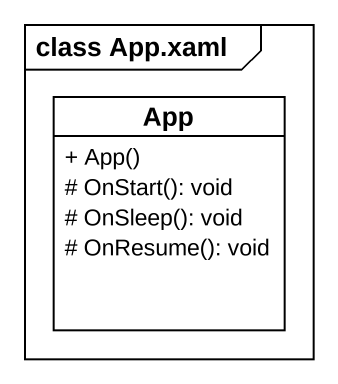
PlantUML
@startuml
mainframe class App.xaml
hide circle
hide empty members
skinparam classAttributeIconSize 0
class App {
  + App()
  # OnStart(): void
  # OnSleep(): void
  # OnResume(): void
}
@enduml
